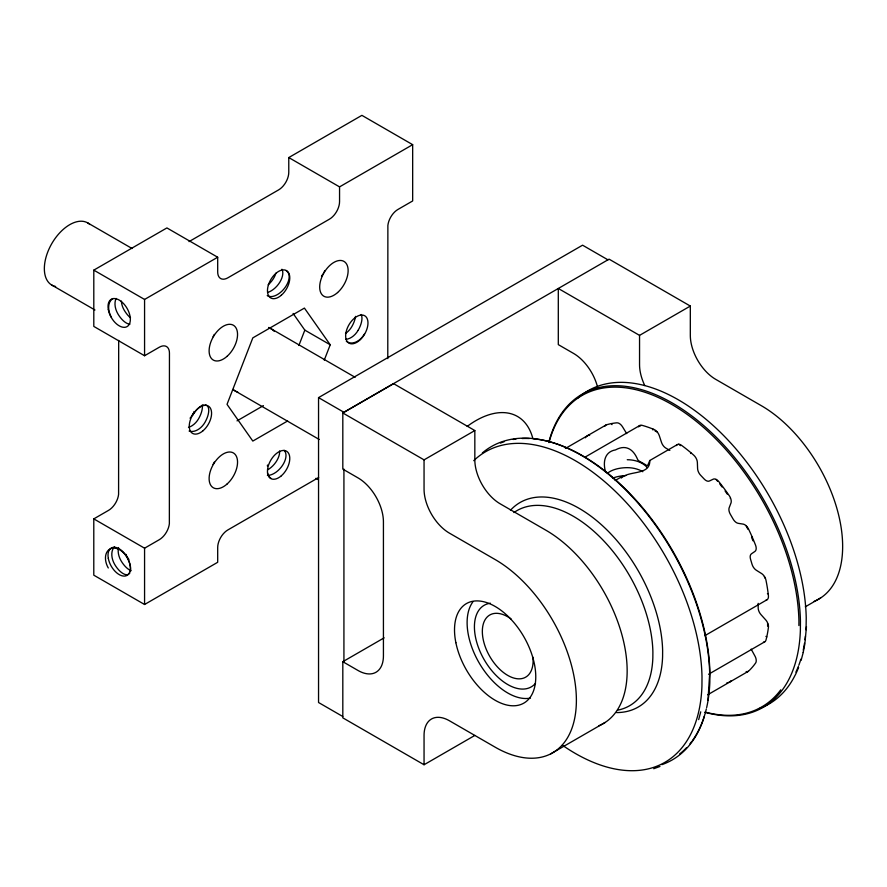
<?xml version="1.0" encoding="UTF-8"?>
<svg xmlns="http://www.w3.org/2000/svg" width="887" height="887" viewBox="0 0 887 887"><rect width="100%" height="100%" fill="white"/><g stroke="black" fill="none" stroke-linecap="round" stroke-linejoin="round"><path stroke-width="1.33" d="M118.681 340.408L118.592 494.381A14.358 8.293 -60 0 1 108.524 510.38L93.789 518.884L93.789 575.175L144.57 604.49L217.692 562.28L217.692 547.545A14.358 8.293 -60 0 1 227.848 529.949L318.644 477.528M387.785 358.647L387.874 225.464A14.358 8.293 -60 0 1 397.941 209.454L412.666 200.95L412.666 144.67L339.555 186.88L339.555 201.615A14.358 8.293 -60 0 1 329.399 219.2L227.848 277.831A14.358 8.293 -60 0 1 217.692 271.976L217.692 257.241L166.911 227.926L93.8 270.136L93.8 326.416L144.57 355.742L159.294 347.238A14.358 8.293 -60 0 1 169.45 353.104L169.362 523.696A14.358 8.293 -60 0 1 159.294 539.695L144.57 548.199L93.789 518.884M144.57 604.49L144.57 548.199M144.57 355.742L144.57 299.451L217.692 257.241M412.666 144.67L361.896 115.354L288.774 157.564L288.774 172.3A14.358 8.293 -60 0 1 278.618 189.885L189.02 241.619M814.166 601.342A114.889 66.337 60 0 0 837.627 511.078A114.889 66.337 60 0 0 761.412 405.736L715.709 379.348A35.901 20.734 60 0 1 690.319 335.375L690.319 306.059L639.549 335.375L639.549 364.69A35.901 20.734 60 0 0 644.794 385.568M798.899 625.557L798.932 621.199A179.773 103.757 60 0 0 686.793 414.14A179.773 103.757 60 0 0 548.975 442.624M806.471 626.621L804.831 644.084L803.212 652.466M690.629 453.49L690.707 452.581M707.97 700.397L709.678 673.654A180.893 104.411 60 0 0 623.051 487.318A180.893 104.411 60 0 0 482.351 452.935M767.621 626.178L767.61 622.862A6.896 3.98 60 0 0 765.658 619.836L760.991 614.636A6.896 3.98 60 0 1 758.174 607.905L758.174 603.348M698.679 719.623L700.73 711.84M801.161 660.227L803.267 652.267M298.875 345.475L304.829 330.13L293.098 313.444M324.265 360.133L330.219 344.788L304.418 308.088L252.817 337.88L227.028 404.361L252.817 441.072L287.621 420.981M795.606 674.397L798.622 667.556M677.302 444.609L649.805 460.497L647.687 465.487A7.14 3.171 69.4 0 1 645.326 464.577L641.379 462.304A7.14 4.89 48.3 0 1 637.742 459.754C633.684 449.698 626.244 444.054 615.534 449.897C603.958 451.838 602.894 463.158 605.633 472.084M621.299 478.026C629.083 470.199 650.348 475.776 649.805 460.497M669.84 450.419L665.904 448.135A6.896 3.98 60 0 1 661.48 442.336L659.307 435.694A6.896 3.98 60 0 0 654.229 429.574L652.167 428.731A143.472 82.813 60 0 0 647.055 426.858L646.035 426.525A143.472 82.813 60 0 0 642 425.316A6.896 3.98 60 0 0 639.793 425.505L639.15 426.059A6.896 3.98 60 0 0 638.684 426.858M730.201 498.283L730.378 497.674A6.896 3.98 60 0 0 729.314 495.778A143.472 82.813 60 0 0 725.954 491.01L725.1 489.835A143.472 82.813 60 0 0 720.732 484.047L718.947 481.785A6.896 3.98 60 0 0 716.485 479.601L715.454 479.146A6.896 3.98 60 0 0 713.192 479.191L709.4 481.009A6.896 3.98 60 0 1 704.245 479.08L700.597 475.232A6.896 3.98 60 0 1 697.592 468.547L697.37 462.482A6.896 3.98 60 0 0 693.745 455.186A143.472 82.813 60 0 0 681.504 445.318A6.896 3.98 60 0 0 678.976 444.243L678.078 444.287A6.896 3.98 60 0 0 676.437 445.584M589.655 435.417L588.269 435.384A6.896 3.98 60 0 0 587.15 435.96A143.472 82.813 60 0 0 586.529 436.559M746.144 671.592L747.53 671.636A6.896 3.98 60 0 0 748.65 671.049A143.472 82.813 60 0 0 751.101 668.587L751.688 667.944A143.472 82.813 60 0 0 754.504 664.529L755.569 663.077A6.896 3.98 60 0 0 756.234 660.627L756.123 659.374A6.896 3.98 60 0 0 754.959 656.092L751.477 649.694A6.896 3.98 60 0 1 751.178 649.118M237.029 420.87L263.428 405.625M342.77 716.496L318.544 702.504L318.544 397.62L582.571 245.189L607.961 259.847M474.833 735.434L424.053 764.749L342.814 717.849L342.814 661.702L358.049 670.494A35.901 20.734 60 0 0 383.428 655.837L383.428 521.878A35.901 20.734 60 0 0 358.049 477.905L342.814 469.112L342.814 412.965L393.584 383.65L474.833 430.55L474.833 459.865A35.901 20.734 60 0 0 500.213 503.838L545.915 530.226A114.889 66.337 60 0 1 622.131 635.569A114.889 66.337 60 0 1 598.681 725.832M342.814 412.965L424.053 459.865L474.833 430.55M565.418 448.456L606.043 424.995M584.832 457.26L639.793 425.505M615.179 480.499L623.55 475.665M342.814 661.702L384.138 637.842M704.81 635.691L766.933 599.8M805.285 606.819L820.63 597.949M550.749 753.839L605.134 722.45M708.58 674.264L764.738 641.822M707.693 694.776L748.318 671.315M653.73 768.719L659.961 766.457M752.231 537.134L751.566 537.322L753.008 540.804M747.342 671.636L746.632 671.681M588.524 435.34L589.168 435.34M639.516 425.705L640.591 425.937M767.41 593.736L768.275 594.024L768.419 595.798A6.896 3.98 60 0 1 766.113 600.044M655.083 430.971L657.223 431.936M690.319 306.059L609.081 259.159L343.923 412.278L318.544 397.62M639.549 335.375L558.3 288.475L558.3 344.622L573.534 353.414A35.901 20.734 60 0 1 597.583 387.187M288.774 157.564L339.555 186.88M304.829 330.13L330.219 344.788M87.691 222.892L132.063 248.504M268.783 327.436L355.133 377.297M93.8 270.136L144.57 299.451M51.79 285.071L94.964 309.995M234.079 390.313L319.22 439.475M315.938 478.281L318.3 479.645M765.924 636.378L766.756 636.944M678.633 444.232L680.562 445.651M768.275 594.024L768.12 593.248A143.472 82.813 60 0 0 767.188 586.806L766.967 585.509A143.472 82.813 60 0 0 765.991 580.275A6.896 3.98 60 0 0 764.716 576.993L763.918 575.785A6.896 3.98 60 0 0 761.489 573.49L756.345 570.263A6.896 3.98 60 0 1 752.054 564.32L750.546 559.231A6.896 3.98 60 0 1 751.444 553.81L754.926 551.437A6.896 3.98 60 0 0 755.547 545.15A143.472 82.813 60 0 0 748.606 529.184A6.896 3.98 60 0 0 746.588 526.224L745.601 525.315A6.896 3.98 60 0 0 743.062 524.095L738.228 523.341A6.896 3.98 60 0 1 733.117 519.072L730.323 514.249A6.896 3.98 60 0 1 729.192 507.686L730.943 503.117A6.896 3.98 60 0 0 731.043 499.669L730.544 497.995M716.042 479.379L717.55 481.22M719.812 483.992L722.085 486.996M725.111 491.01L727.296 494.137M746.155 525.803L747.896 529.262M611.509 423.576L612.008 424.629M767.931 623.683L768.098 624.182A6.896 3.98 60 0 1 768.43 627.297A143.472 82.813 60 0 1 766.002 640.015A6.896 3.98 60 0 1 763.485 642.144M764.406 576.495L764.749 577.936M652.887 428.964L652.943 430.007M424.053 459.865L424.053 489.18A35.901 20.734 60 0 0 449.443 533.154L495.134 559.542A114.889 66.337 60 0 1 576.384 700.253A114.889 66.337 60 0 1 495.134 747.164L449.443 720.776A35.901 20.734 60 0 0 424.053 735.434L424.053 764.749M343.923 469.101L343.923 661.735M214.299 462.105A20.102 11.609 -60 0 1 213.068 464.422M214.299 334.41A20.102 11.609 -60 0 1 213.068 336.727M324.886 270.568A20.102 11.609 -60 0 1 323.655 272.886M322.979 274.005A20.102 11.609 -60 0 1 321.493 276.179M268.683 327.735A35.901 20.734 -60 0 1 274.349 331.45M237.771 392.098A35.901 20.734 -60 0 1 233.093 389.393M361.12 314.497A15.622 7.096 -60 0 1 358.193 330.23M358.193 330.23A15.622 10.755 -60 0 1 345.797 339.344M355.51 316.382A15.622 7.096 -60 0 1 351.851 326.571A15.622 10.755 -60 0 1 345.486 333.457M364.535 333.889A15.622 10.755 -60 0 1 346.329 341.218M284.073 450.308A15.622 8.925 -49.9 0 1 282.487 465.431A15.622 8.925 -49.9 0 1 267.408 475.365M279.616 451.006A15.622 8.925 -49.9 0 1 267.575 469.866M270.879 478.248A15.622 8.925 -70.1 0 1 267.486 472.871M267.364 465.974A15.622 8.925 -70.1 0 1 267.53 465.032M188.487 427.379A15.622 10.755 -60 0 0 198.633 418.686A15.622 7.096 -60 0 0 202.269 405.037M189.097 431.027A15.622 10.755 -60 0 0 204.975 422.345A15.622 7.096 -60 0 0 205.329 404.893M194.031 411.557A15.622 7.096 -60 0 1 193.632 412.433M193.211 413.309A15.622 7.096 -60 0 1 192.291 415.027A15.622 10.755 -60 0 1 191.226 416.668M192.69 415.26A15.622 7.096 -60 0 1 203.81 404.96M190.661 417.444A15.622 10.755 -60 0 1 190.051 418.198M275.901 273.152A15.622 8.925 -49.9 0 1 268.151 284.816M281.944 269.238A15.622 8.925 -49.9 0 1 279.826 282.199A15.622 8.925 -49.9 0 1 267.73 292.433M286.346 270.89A15.622 8.925 -49.9 0 1 285.104 287.466A15.622 8.925 -49.9 0 1 268.229 296.092M267.708 295.837A15.622 8.925 -70.1 0 1 267.231 295.526M129.957 324.132A15.622 7.096 60 0 1 117.805 313.732A15.622 10.755 60 0 1 116.108 298.442M130.522 317.845A15.622 7.096 60 0 1 124.147 310.073A15.622 10.755 60 0 1 121.364 301.114M111.463 317.391A15.622 10.755 60 0 1 112.982 298.531M128.937 574.011A15.622 7.096 60 0 1 114.623 564.32A15.622 10.755 60 0 1 114.545 546.691M130.433 571.461A15.622 7.096 60 0 0 126.919 557.224A15.622 10.755 60 0 0 109.811 549.108A15.622 10.755 60 0 0 108.281 567.979M129.846 572.947A15.622 7.096 60 0 1 129.569 573.357M130.977 570.629A15.622 7.096 60 0 1 120.976 560.651A15.622 10.755 60 0 1 118.525 547.523M128.892 559.453A15.622 7.096 60 0 1 127.817 557.823M127.329 556.981A15.622 10.755 60 0 1 126.852 556.127M126.42 555.251A15.622 10.755 60 0 1 126.032 554.364M626.699 433.599A6.896 3.98 60 0 1 626.344 433.056L622.552 426.847A6.896 3.98 60 0 0 616.798 422.822A143.472 82.813 60 0 0 606.431 424.829A6.896 3.98 60 0 0 604.879 426.27M728.537 682.425A143.472 82.813 60 0 0 729.369 682.181A6.896 3.98 60 0 0 730.921 680.75M727.695 682.657A143.472 82.813 60 0 1 726.852 682.868M585.298 437.79A143.472 82.813 60 0 1 585.908 437.169M704.721 712.228A180.848 104.378 60 0 0 800.373 630.413L800.44 621.177A180.848 104.378 60 0 0 687.636 412.887A180.848 104.378 60 0 0 548.998 441.549M805.939 629.781A179.484 103.591 60 0 0 806.117 625.945L806.228 617.884A180.893 104.411 60 0 0 722.628 434.53A180.893 104.411 60 0 0 583.069 393.906M805.429 636.034A179.484 103.591 60 0 1 805.008 639.704M804.487 643.308A179.484 103.591 60 0 1 803.234 650.104M800.894 659.152A179.484 103.591 60 0 1 798.821 665.239M798.367 666.425A179.484 103.591 60 0 1 795.905 672.124M795.329 674.774A180.893 104.411 60 0 1 758.474 708.857M577.903 398.019A180.893 104.411 60 0 1 582.005 394.682M780.748 689.842A179.773 103.757 60 0 1 706.34 712.394M616.465 712.583A118.104 68.166 60 0 0 662.589 656.779L662.633 650.748A118.104 68.166 60 0 0 603.082 526.246A118.104 68.166 60 0 0 510.446 510.28M617.496 710.199A112.649 65.017 60 0 0 652.843 657.788L652.887 652.034A112.649 65.017 60 0 0 600.832 537.855A112.649 65.017 60 0 0 513.928 512.564M562.314 745.158A179.307 103.491 60 0 0 701.939 685.984L702.005 676.825A179.307 103.491 60 0 0 613.871 489.934A179.307 103.491 60 0 0 473.736 460.686M500.434 443.079A180.028 103.912 60 0 1 504.16 441.726M513.263 439.475A180.028 103.912 60 0 1 515.968 439.065M522.199 438.522A180.028 103.912 60 0 1 529.362 438.522M533.02 438.766A180.028 103.912 60 0 1 709.91 672.834L709.844 682.025A180.028 103.912 60 0 1 706.651 707.593M706.34 708.913A180.028 103.912 60 0 1 692.381 740.634M691.694 741.565A180.028 103.912 60 0 1 690.008 743.727M686.438 747.796A180.028 103.912 60 0 1 679.564 754.017M704.345 716.363A180.893 104.411 60 0 1 661.924 764.638M642.787 471.718A22.663 15.001 0 0 0 627.253 467.66A22.663 11.032 0 0 0 607.362 473.381M627.253 459.732A22.663 15.001 0 0 1 647.144 467.504M612.784 478.126A22.663 11.032 0 0 1 625.834 475.609M467.172 426.425A83.156 48.009 -60 0 1 532.743 438.145M55.637 286.501A35.901 20.734 -60 0 1 51.202 244.646A35.901 20.734 -60 0 1 89.875 224.511M530.47 698.08A57.444 33.163 60 0 1 479.845 664.086A57.444 33.163 60 0 1 472.826 601.94M532.943 657.212A35.901 20.734 60 0 1 508.584 675.872A35.901 20.734 60 0 1 482.373 629.97A35.901 20.734 60 0 1 511.123 618.982M535.515 683.334A47.111 27.198 60 0 1 483.737 658.908A47.111 27.198 60 0 1 490.422 603.227M337.592 292.544A20.102 11.609 -60 0 0 343.968 261.399A20.102 11.609 -60 0 0 320.174 282.487A20.102 11.609 -60 0 0 337.592 292.544M227.005 484.08A20.102 11.609 -60 0 0 233.381 452.935A20.102 11.609 -60 0 0 209.598 474.024A20.102 11.609 -60 0 0 227.005 484.08M227.005 356.386A20.102 11.609 -60 0 0 233.381 325.241A20.102 11.609 -60 0 0 209.598 346.329A20.102 11.609 -60 0 0 227.005 356.386M281.323 295.238A15.8 9.125 -60 0 0 286.656 270.69A15.8 9.125 -60 0 0 267.885 286.933A15.8 9.125 -60 0 0 281.323 295.238M203.123 430.672A15.8 9.125 -60 0 0 208.456 406.124A15.8 9.125 -60 0 0 189.685 422.367A15.8 9.125 -60 0 0 203.123 430.672M281.323 475.82A15.8 9.125 -60 0 0 286.656 451.272A15.8 9.125 -60 0 0 267.885 467.516A15.8 9.125 -60 0 0 281.323 475.82M359.512 340.386A15.8 9.125 -60 0 0 364.845 315.827A15.8 9.125 -60 0 0 346.074 332.071A15.8 9.125 -60 0 0 359.512 340.386M108.314 309.607A15.8 9.125 60 0 0 126.83 326.749A15.8 9.125 60 0 0 122.417 302.456A15.8 9.125 60 0 0 108.314 309.607M108.303 558.355A15.8 9.125 60 0 0 126.83 575.508A15.8 9.125 60 0 0 122.406 551.204A15.8 9.125 60 0 0 108.303 558.355M455.874 642.698A57.444 33.163 60 0 0 523.785 703.147A57.444 33.163 60 0 0 505.756 614.203A57.444 33.163 60 0 0 455.874 642.698"/></g></svg>
